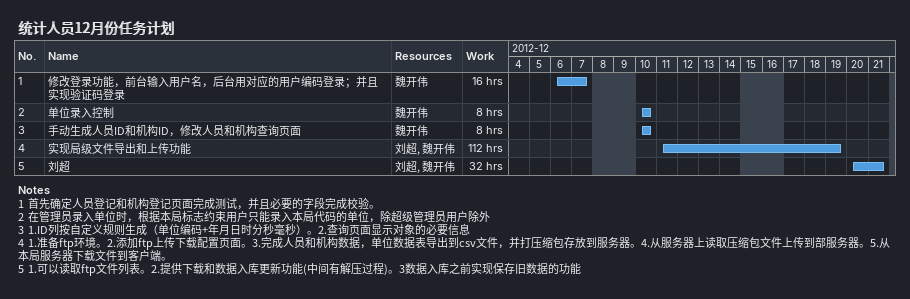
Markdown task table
统计人员12月份任务计划

| ID | Task | Start | Finish | Resources | Work (h) |
|---|---|---|---|---|---|
| 1 | 修改登录功能，前台输入用户名，后台用对应的用户编码登录；并且实现验证码登录 | 2012-12-06 | 2012-12-07 | 魏开伟 | 16 |
| 2 | 单位录入控制 | 2012-12-10 | 2012-12-10 | 魏开伟 | 8 |
| 3 | 手动生成人员ID和机构ID，修改人员和机构查询页面 | 2012-12-10 | 2012-12-10 | 魏开伟 | 8 |
| 4 | 实现局级文件导出和上传功能 | 2012-12-11 | 2012-12-19 | 刘超, 魏开伟 | 112 |
| 5 | 刘超 | 2012-12-20 | 2012-12-21 | 刘超, 魏开伟 | 32 |

Notes
- 1: 首先确定人员登记和机构登记页面完成测试，并且必要的字段完成校验。
- 2: 在管理员录入单位时，根据本局标志约束用户只能录入本局代码的单位，除超级管理员用户除外
- 3: 1.ID列按自定义规则生成（单位编码+年月日时分秒毫秒）。2.查询页面显示对象的必要信息
- 4: 1.准备ftp环境。2.添加ftp上传下载配置页面。3.完成人员和机构数据，单位数据表导出到csv文件，并打压缩包存放到服务器。4.从服务器上读取压缩包文件上传到部服务器。5.从本局服务器下载文件到客户端。
- 5: 1.可以读取ftp文件列表。2.提供下载和数据入库更新功能(中间有解压过程)。3数据入库之前实现保存旧数据的功能
